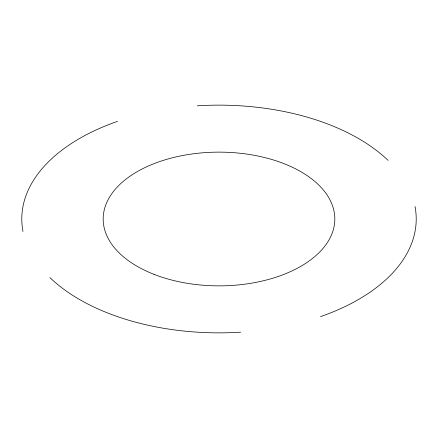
<?xml version="1.0" encoding="UTF-8"?>
<svg xmlns="http://www.w3.org/2000/svg" width="438" height="438" viewBox="0 0 438 438"><rect width="100%" height="100%" fill="white"/><g stroke="black" fill="none" stroke-linecap="round" stroke-linejoin="round"><path stroke-width="0.66" d="M415.021 206.501A197.215 113.858 0 0 1 320.512 316.619M240.648 332.174A197.215 113.858 0 0 1 49.921 277.61M22.979 231.499A197.215 113.858 0 0 1 117.488 121.381M197.352 105.826A197.215 113.858 0 0 1 388.079 160.39M154.083 274.374A115.818 66.866 0 0 0 334.522 223.769A115.818 66.866 0 0 0 168.395 158.852A115.818 66.866 0 0 0 154.083 274.374"/></g></svg>
